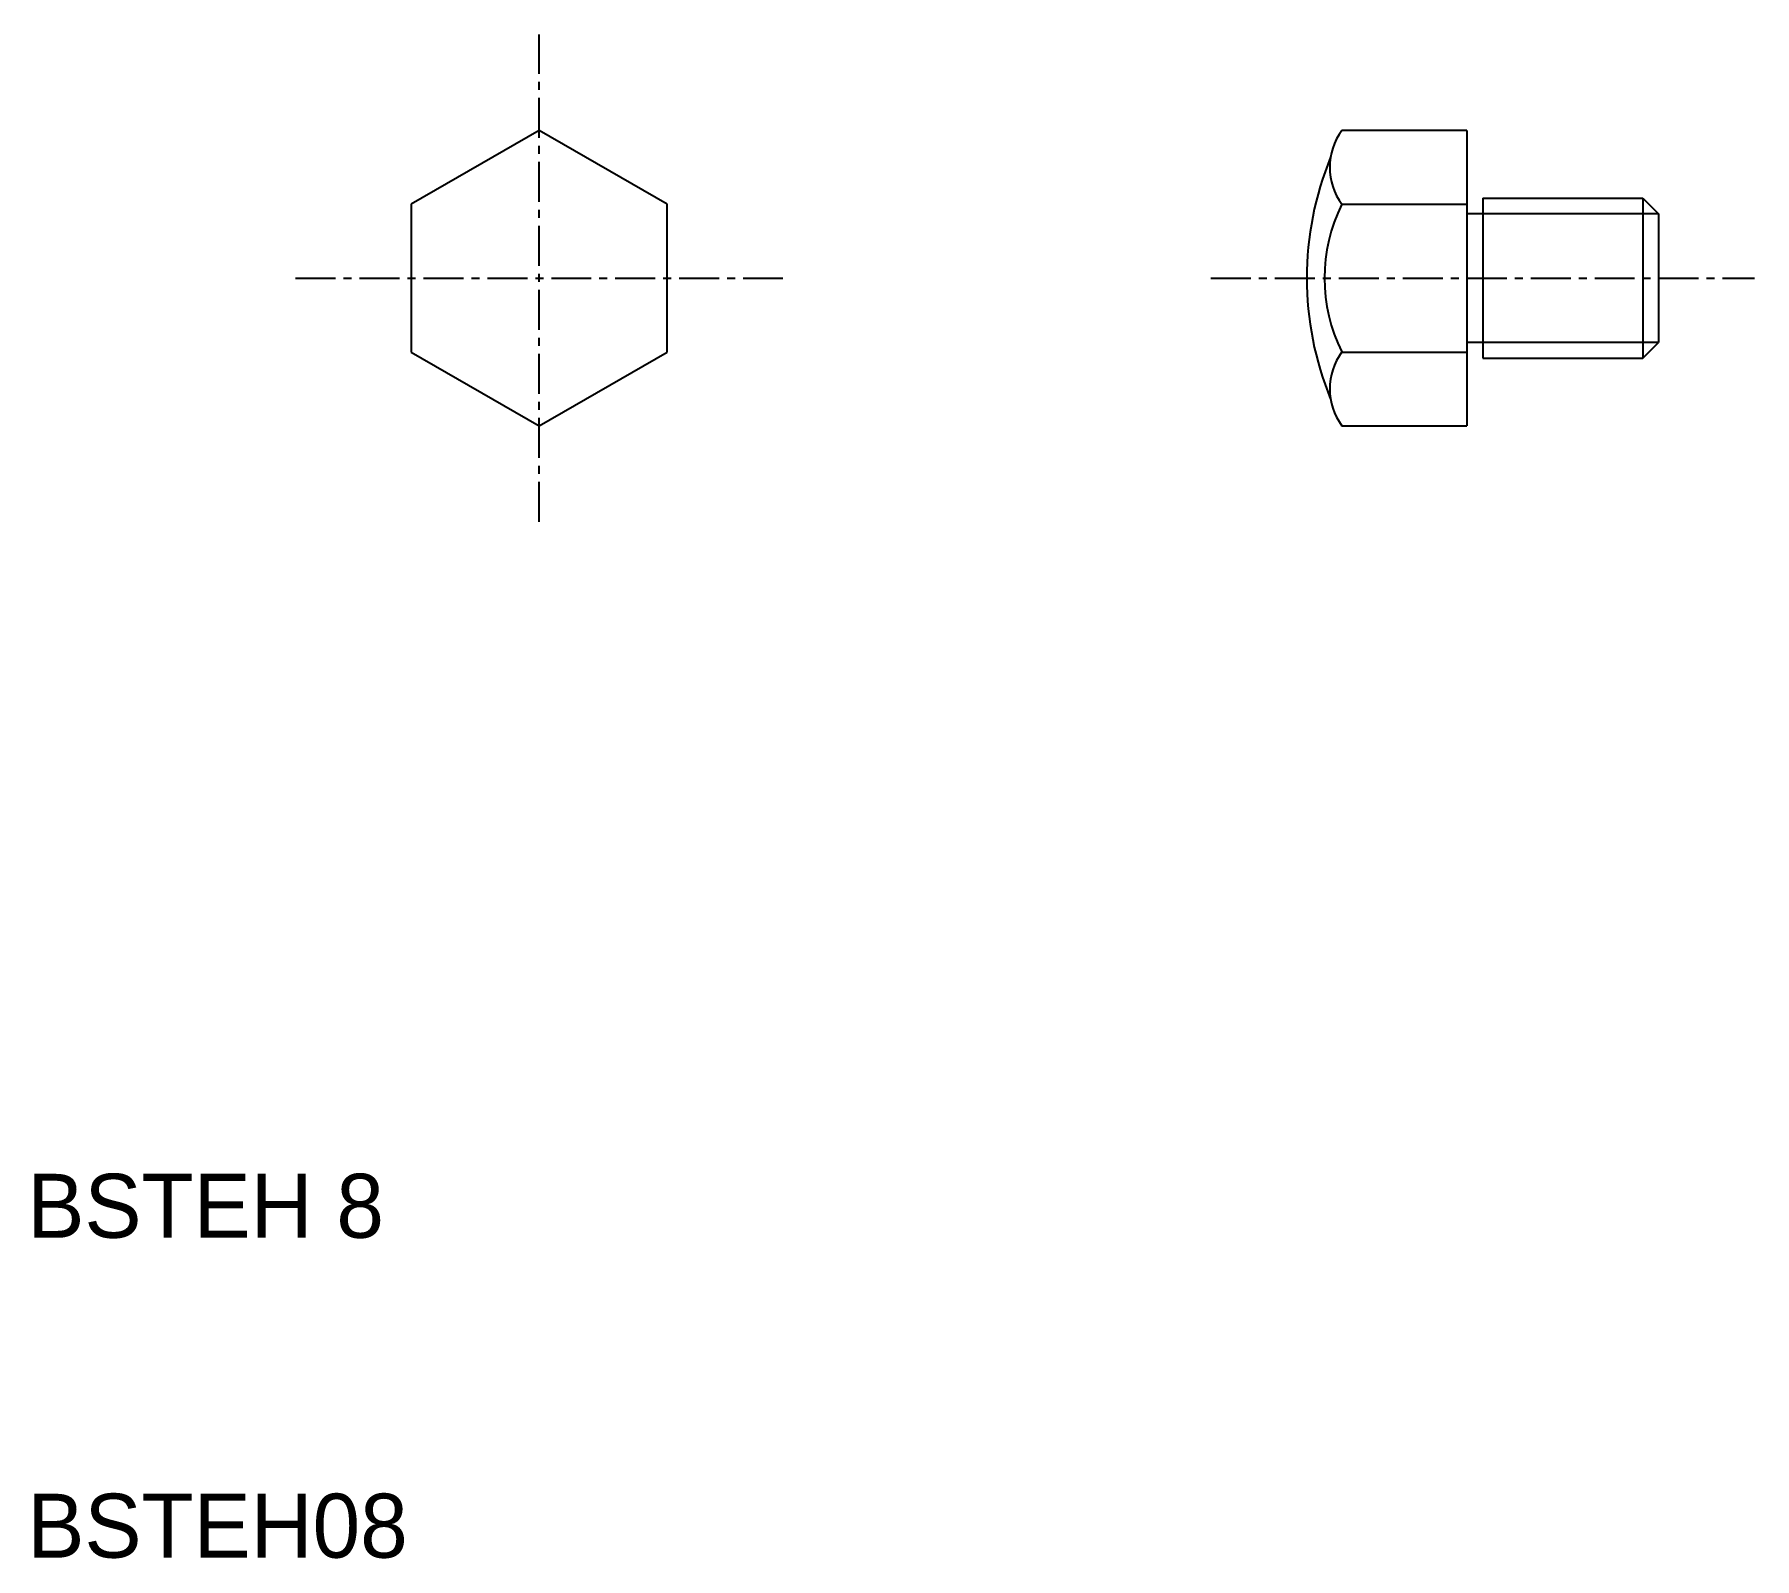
# Model space of a CAD drawing. Extents: x -314.6 to -260.8, y -873.3 to -825.7.
import ezdxf

# ---------------------------------------------------------------- set-up
doc = ezdxf.new("R2010")
doc.units = 0
doc.linetypes.add('CENTER', pattern=[2, 1.25, -0.25, 0.25, -0.25])
doc.layers.get('0').update_dxf_attribs({"linetype": 'CONTINUOUS'})
doc.layers.add('CENTER', color=1, linetype='CENTER')

msp = doc.modelspace()

# ---------------------------------------------------------------- linework, layer by layer
at = {"color": 7, "linetype": 'CONTINUOUS'}
for p, q in [((-298.776, -828.693), (-302.776, -831.003)), ((-294.776, -831.003), (-298.776, -828.693)), ((-269.776, -828.693), (-273.676, -828.693)), ((-269.776, -828.693), (-269.776, -831.303)), ((-269.276, -830.812), (-269.276, -831.303)), ((-269.276, -830.812), (-264.267, -830.812)), ((-264.267, -830.812), (-263.776, -831.303)), ((-264.267, -830.812), (-264.267, -835.812)), ((-302.776, -831.003), (-302.776, -835.622)), ((-294.776, -835.622), (-294.776, -831.003)), ((-273.676, -831.003), (-269.776, -831.003)), ((-269.276, -831.303), (-269.776, -831.303)), ((-269.776, -831.303), (-269.776, -835.322)), ((-269.276, -831.303), (-269.276, -835.322)), ((-263.776, -831.303), (-263.776, -835.322)), ((-302.776, -835.622), (-298.776, -837.931)), ((-298.776, -837.931), (-294.776, -835.622)), ((-273.676, -835.622), (-269.776, -835.622)), ((-269.776, -835.322), (-269.776, -837.931)), ((-269.276, -835.322), (-269.776, -835.322)), ((-269.276, -835.322), (-269.276, -835.812)), ((-264.267, -835.812), (-263.776, -835.322)), ((-269.276, -835.812), (-264.267, -835.812)), ((-273.676, -837.931), (-269.776, -837.931))]:
    msp.add_line(p, q, dxfattribs=at)
at = {"color": 3, "linetype": 'CONTINUOUS'}
for p, q in [((-263.776, -831.303), (-269.276, -831.303)), ((-263.776, -835.322), (-269.276, -835.322))]:
    msp.add_line(p, q, dxfattribs=at)
at = {"color": 7, "linetype": 'CONTINUOUS'}
for centre, radius, start, end in [((-272.128, -829.848), 1.931, 143.281, 216.719), ((-264.776, -833.312), 10, 157.7683, 202.2317), ((-269.103, -833.312), 5.123, 153.2083, 206.7917), ((-272.128, -836.776), 1.931, 143.281, 216.719)]:
    msp.add_arc(centre, radius, start, end, dxfattribs=at)
at = {"layer": 'CENTER', "color": 1, "linetype": 'CENTER'}
for p, q in [((-298.776, -840.931), (-298.776, -825.693)), ((-306.395, -833.312), (-291.157, -833.312)), ((-277.776, -833.312), (-260.776, -833.312))]:
    msp.add_line(p, q, dxfattribs=at)

# ---------------------------------------------------------------- texts
at = {"color": 7, "linetype": 'CONTINUOUS'}
for s, p in [('BSTEH 8', (-314.776, -863.312)), ('BSTEH08', (-314.776, -873.312))]:
    msp.add_text(s, height=2, dxfattribs=at).set_placement(p)

doc.saveas('drawing.dxf')
